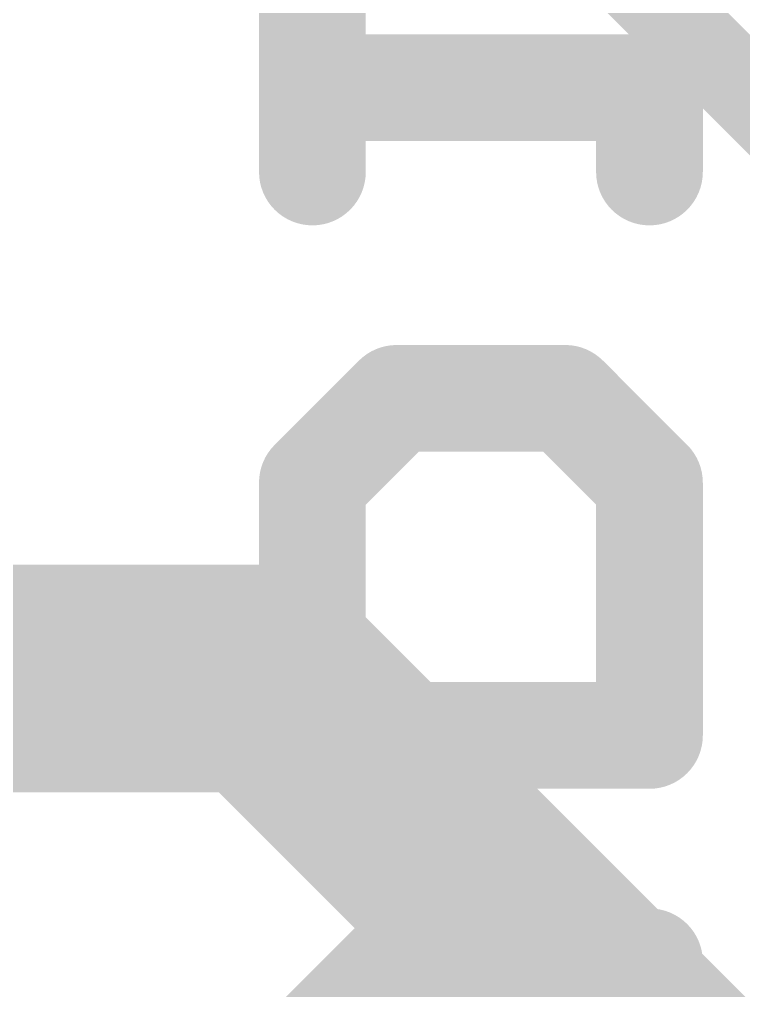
# Model space of a CAD drawing. Extents: x -0.1 to 52.8, y -11.4 to 50.9.
# Drawn here: x 25.789 to 28.374, y 21.746 to 25.213 of the extents above; entities that cross this region are included whole.
import ezdxf

# ---------------------------------------------------------------- set-up
doc = ezdxf.new("R2010")
doc.units = 0
for name, color, linetype in [('1', 12, 'CONTINUOUS'), ('16', 132, 'CONTINUOUS'), ('22', 40, 'CONTINUOUS')]:
    doc.layers.add(name, color=color, linetype=linetype)

msp = doc.modelspace()

# ---------------------------------------------------------------- linework, layer by layer
at = {"layer": '1', "const_width": 0.3048}
msp.add_lwpolyline([(30.48, 22.86), (27.94, 25.4)], dxfattribs=at)
at = {"layer": '16', "const_width": 0.8128}
for points in [[(26.67, 22.86), (24.13, 22.86)], [(30.48, 19.05), (26.67, 22.86)]]:
    msp.add_lwpolyline(points, dxfattribs=at)
at = {"layer": '16', "const_width": 0.4064}
for points in [[(26.8137, 23.0037, 1), (26.5263, 22.7163)], [(26.67, 22.6568, 1), (26.67, 23.0632)]]:
    msp.add_lwpolyline(points, format="xyb", dxfattribs=at)
at = {"layer": '22', "const_width": 0.381}
for points in [[(26.8351, 24.6686), (26.8351, 25.2703)], [(28.0384, 24.9695), (26.8351, 24.9695)], [(28.0384, 24.6686), (28.0384, 24.9695)], [(27.1359, 23.8606), (26.8351, 23.5597)], [(27.7376, 23.8606), (27.1359, 23.8606)], [(28.0384, 23.5597), (27.7376, 23.8606)], [(26.8351, 23.5597), (26.8351, 22.6573)], [(28.0384, 22.6573), (28.0384, 23.5597)], [(26.2335, 22.6573), (28.0384, 22.6573)], [(26.8351, 21.5484), (27.1359, 21.8492)], [(27.1359, 21.8492), (27.4367, 21.5484)], [(28.0384, 20.9467), (28.0384, 21.8492)]]:
    msp.add_lwpolyline(points, dxfattribs=at)
at = {"layer": '22', "const_width": 0.1905}
for points in [[(26.9304, 25.2703, 1), (26.7399, 25.2703)], [(26.8351, 25.0647, 1), (26.8351, 24.8742)], [(28.1336, 24.9695, 1), (27.9431, 24.9695)], [(28.0384, 24.8742, 1), (28.0384, 25.0647)], [(26.7399, 24.6686, 1), (26.9304, 24.6686)], [(27.9431, 24.6686, 1), (28.1336, 24.6686)], [(27.1359, 23.9558, 1), (27.1359, 23.7653)], [(27.2033, 23.7932, 1), (27.0686, 23.9279)], [(27.8049, 23.9279, 1), (27.6702, 23.7932)], [(27.7376, 23.7653, 1), (27.7376, 23.9558)], [(26.9304, 23.5597, 1), (26.7399, 23.5597)], [(28.1336, 23.5597, 1), (27.9431, 23.5597)], [(26.7677, 23.6271, 1), (26.9025, 23.4924)], [(27.971, 23.4924, 1), (28.1057, 23.6271)], [(26.2335, 22.7525, 1), (26.2335, 22.562)], [(28.0384, 22.562, 1), (28.0384, 22.7525)], [(26.7399, 22.6573, 1), (26.9304, 22.6573)], [(27.9431, 22.6573, 1), (28.1336, 22.6573)], [(27.2033, 21.9166, 1), (27.0686, 21.7819)], [(27.2033, 21.7819, 1), (27.0686, 21.9166)], [(28.1336, 21.8492, 1), (27.9431, 21.8492)]]:
    msp.add_lwpolyline(points, format="xyb", dxfattribs=at)

doc.saveas('drawing.dxf')
